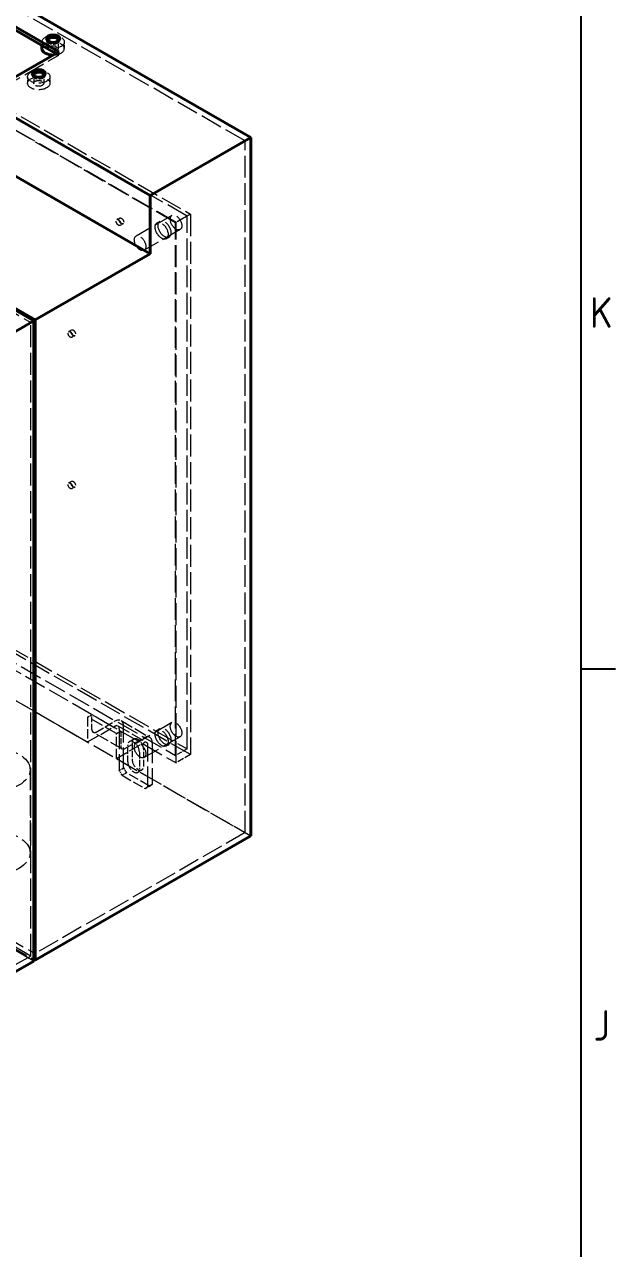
# Model space of a CAD drawing. Header units: millimetres. Extents: x 0 to 2378, y 0 to 1682.
# Drawn here: x 2228.5 to 2344.8, y 1287.7 to 1528.4 of the extents above; entities that cross this region are included whole.
import ezdxf

# ---------------------------------------------------------------- set-up
doc = ezdxf.new("R2010")
doc.units = ezdxf.units.MM
doc.header["$LTSCALE"] = 2
doc.linetypes.add('DASHED', pattern=[0.2067, 0.1654, -0.0413])
doc.layers.get('0').update_dxf_attribs({"color": 3, "lineweight": 25})
for name, color, linetype, lineweight in [('가려진 것(ISO)', 2, 'DASHED', 18), ('가시적인 것(ISO)', 3, 'Continuous', 40), ('경계(ISO)', 7, 'Continuous', 25)]:
    doc.layers.add(name, color=color, linetype=linetype, lineweight=lineweight)
doc.styles.add('문자 텍스트_M2B', font='isocp.shx')

# ---------------------------------------------------------------- blocks, each defined once
blk = doc.blocks.new('경계 Default Border')
at = {"layer": '경계(ISO)'}
blk.add_line((1169, 700.83), (1172.4, 700.83), dxfattribs=at)
at = {"layer": '경계(ISO)', "flags": 128}
blk.add_lwpolyline([(20, 20), (20, 821), (1169, 821), (1169, 20), (20, 20)], dxfattribs=at)
at = {"layer": '경계(ISO)', "color": 2, "char_height": 3, "attachment_point": 7, "style": '문자 텍스트_M2B'}
for s, insert in [('K', (1169.88, 734.36)), ('J', (1170.23, 664.26))]:
    blk.add_mtext(s, dxfattribs=dict(at, insert=insert))

msp = doc.modelspace()

# ---------------------------------------------------------------- linework, layer by layer
at = {"layer": '가려진 것(ISO)', "ltscale": 13.202866}
for p, q in [((2271.9172, 1505.4778), (2152.2747, 1574.3754)), ((2253.2496, 1494.7279), (2133.6071, 1563.6254)), ((2133.6071, 1552.1797), (2253.2496, 1483.2822)), ((2110.1312, 1538.6608), (2229.7736, 1469.7633)), ((2230.6221, 1470.2519), (2110.9797, 1539.1495)), ((2152.2747, 1438.3355), (2271.9172, 1369.438)), ((2229.7736, 1345.1691), (2110.1312, 1414.0666)), ((2110.9797, 1414.5553), (2230.6221, 1345.6578))]:
    msp.add_line(p, q, dxfattribs=at)
at = {"layer": '가려진 것(ISO)', "ltscale": 12.91355}
for p, q in [((2258.3407, 1489.4362), (2160.1943, 1545.955)), ((2163.0227, 1547.5838), (2261.1692, 1491.065)), ((2261.1692, 1384.7839), (2163.0227, 1441.3027))]:
    msp.add_line(p, q, dxfattribs=at)
at = {"layer": '가려진 것(ISO)', "ltscale": 13.252056}
for p, q in [((2260.5186, 1490.6875), (2163.6733, 1546.457)), ((2258.2559, 1489.3845), (2161.4105, 1545.154)), ((2161.4105, 1440.3772), (2258.2559, 1384.6076)), ((2163.6733, 1441.6802), (2260.5186, 1385.9107))]:
    msp.add_line(p, q, dxfattribs=at)
at = {"layer": '가려진 것(ISO)', "ltscale": 0.800926}
msp.add_line((2231.9577, 1524.9418), (2231.9577, 1524.2541), dxfattribs=at)
at = {"layer": '가려진 것(ISO)', "ltscale": 0.380839}
for p, q in [((2232.8577, 1525.5958), (2232.8577, 1525.2688)), ((2235.4577, 1525.5958), (2235.4577, 1525.2688)), ((2230.0293, 1518.7549), (2230.0293, 1518.4279)), ((2232.6293, 1518.7549), (2232.6293, 1518.4279))]:
    msp.add_line(p, q, dxfattribs=at)
at = {"layer": '가려진 것(ISO)', "ltscale": 1.904597}
for p, q in [((2233.1743, 1525.2688), (2233.1743, 1523.6337)), ((2235.1411, 1525.2688), (2235.1411, 1523.6337)), ((2230.3459, 1518.4279), (2230.3459, 1516.7928)), ((2232.3127, 1518.4279), (2232.3127, 1516.7928))]:
    msp.add_line(p, q, dxfattribs=at)
at = {"layer": '가려진 것(ISO)', "ltscale": 1.523657}
for p, q in [((2236.3577, 1524.9418), (2236.3577, 1523.6337)), ((2229.1293, 1518.1009), (2229.1293, 1516.7928)), ((2233.5293, 1518.1009), (2233.5293, 1516.7928))]:
    msp.add_line(p, q, dxfattribs=at)
at = {"layer": '가려진 것(ISO)', "ltscale": 12.901145}
for p, q in [((2223.9753, 1515.8206), (2235.2891, 1522.3357)), ((2253.2496, 1483.2822), (2230.6221, 1470.2519)), ((2184.3774, 1419.8463), (2240.9459, 1387.2706))]:
    msp.add_line(p, q, dxfattribs=at)
at = {"layer": '가려진 것(ISO)', "ltscale": 0.764731}
msp.add_line((2235.2891, 1522.3357), (2234.7212, 1522.6628), dxfattribs=at)
at = {"layer": '가려진 것(ISO)', "ltscale": 0.761779}
for p, q in [((2235.2891, 1522.9898), (2235.2891, 1522.3357)), ((2247.2691, 1490.2986), (2246.7035, 1489.9729)), ((2247.9163, 1489.1749), (2247.3506, 1488.8491)), ((2254.6141, 1489.3547), (2255.1797, 1489.6804)), ((2256.4106, 1486.235), (2256.9763, 1486.5607)), ((2237.7939, 1468.2855), (2237.2282, 1467.9597)), ((2238.4411, 1467.1617), (2237.8754, 1466.8359)), ((2237.7939, 1438.5268), (2237.2282, 1438.201)), ((2238.4411, 1437.403), (2237.8754, 1437.0772)), ((2254.6141, 1389.6139), (2255.1797, 1389.9397)), ((2256.4106, 1386.4942), (2256.9763, 1386.82))]:
    msp.add_line(p, q, dxfattribs=at)
at = {"layer": '가려진 것(ISO)', "ltscale": 12.772134}
msp.add_line((2271.9172, 1505.4778), (2253.2496, 1494.7279), dxfattribs=at)
at = {"layer": '가려진 것(ISO)', "ltscale": 12.984378}
msp.add_line((2271.9172, 1369.438), (2271.9172, 1505.4778), dxfattribs=at)
at = {"layer": '가려진 것(ISO)', "ltscale": 12.094824}
for p, q in [((2257.5423, 1490.8102), (2250.4712, 1486.7382)), ((2259.1392, 1488.0371), (2252.0681, 1483.9651)), ((2247.1684, 1389.8729), (2247.1684, 1381.6974)), ((2248.017, 1382.1861), (2248.017, 1390.3615)), ((2257.5423, 1391.0694), (2250.4712, 1386.9974)), ((2259.1392, 1388.2963), (2252.0681, 1384.2244)), ((2252.8253, 1378.4399), (2252.8253, 1386.6153)), ((2253.6738, 1387.104), (2253.6738, 1378.9285)), ((2229.6369, 1381.8142), (2229.6369, 1365.4633))]:
    msp.add_line(p, q, dxfattribs=at)
at = {"layer": '가려진 것(ISO)', "ltscale": 3.047415}
for p, q in [((2260.5186, 1490.6875), (2258.2559, 1489.3845)), ((2260.5186, 1385.9107), (2258.2559, 1384.6076))]:
    msp.add_line(p, q, dxfattribs=at)
at = {"layer": '가려진 것(ISO)', "ltscale": 3.809293}
for p, q in [((2261.1692, 1491.065), (2258.3407, 1489.4362)), ((2248.8655, 1383.3363), (2248.8655, 1386.6065)), ((2249.714, 1387.0951), (2249.714, 1383.825)), ((2251.1282, 1385.3035), (2251.1282, 1382.0333)), ((2251.9768, 1382.5219), (2251.9768, 1385.7921)), ((2261.1692, 1384.7839), (2258.3407, 1383.1551))]:
    msp.add_line(p, q, dxfattribs=at)
at = {"layer": '가려진 것(ISO)', "ltscale": 12.917272}
for p, q in [((2260.5186, 1385.9107), (2260.5186, 1490.6875)), ((2258.2559, 1384.6076), (2258.2559, 1489.3845))]:
    msp.add_line(p, q, dxfattribs=at)
at = {"layer": '가려진 것(ISO)', "ltscale": 13.102725}
for p, q in [((2261.1692, 1491.065), (2261.1692, 1384.7839)), ((2258.3407, 1383.1551), (2258.3407, 1489.4362))]:
    msp.add_line(p, q, dxfattribs=at)
at = {"layer": '가려진 것(ISO)', "ltscale": 0.002841}
msp.add_line((2253.2496, 1483.2822), (2253.2496, 1483.2847), dxfattribs=at)
at = {"layer": '가려진 것(ISO)', "ltscale": 10.643445}
for p, q in [((2223.5511, 1466.18), (2229.7736, 1469.7633)), ((2229.7736, 1345.1691), (2223.5511, 1341.5858))]:
    msp.add_line(p, q, dxfattribs=at)
at = {"layer": '가려진 것(ISO)', "ltscale": 13.16608}
msp.add_line((2229.7736, 1345.1691), (2229.7736, 1469.7633), dxfattribs=at)
at = {"layer": '가려진 것(ISO)', "ltscale": 12.907596}
msp.add_line((2164.0127, 1437.475), (2258.3407, 1383.1551), dxfattribs=at)
at = {"layer": '가려진 것(ISO)', "ltscale": 12.911224}
msp.add_line((2230.3393, 1344.1893), (2109.5655, 1413.7384), dxfattribs=at)
at = {"layer": '가려진 것(ISO)', "ltscale": 12.880987}
msp.add_line((2109.8483, 1413.9012), (2230.3393, 1344.5151), dxfattribs=at)
at = {"layer": '가려진 것(ISO)', "ltscale": 1.142718}
for p, q in [((2240.9459, 1392.1759), (2241.7944, 1392.6646)), ((2246.6028, 1388.9184), (2247.4513, 1389.407)), ((2250.047, 1387.8302), (2249.1984, 1387.3415)), ((2247.1684, 1381.6974), (2248.017, 1382.1861)), ((2251.6439, 1381.7869), (2250.7953, 1381.2983)), ((2248.5827, 1381.2063), (2247.7341, 1380.7176)), ((2252.2596, 1378.1116), (2253.1081, 1378.6002)), ((2253.6738, 1378.9285), (2252.8253, 1378.4399))]:
    msp.add_line(p, q, dxfattribs=at)
at = {"layer": '가려진 것(ISO)', "ltscale": 5.71399}
for p, q in [((2240.9459, 1392.1759), (2240.9459, 1387.2706)), ((2246.6028, 1384.0131), (2246.6028, 1388.9184))]:
    msp.add_line(p, q, dxfattribs=at)
at = {"layer": '가려진 것(ISO)', "ltscale": 7.618686}
for p, q in [((2246.6028, 1388.9184), (2240.9459, 1392.1759)), ((2241.7944, 1392.6646), (2247.4513, 1389.407)), ((2247.5176, 1391.4641), (2253.1745, 1388.2065)), ((2247.701, 1385.9126), (2242.0441, 1389.1701)), ((2246.9188, 1390.4242), (2252.5756, 1387.1666))]:
    msp.add_line(p, q, dxfattribs=at)
at = {"layer": '가려진 것(ISO)', "ltscale": 3.428354}
for p, q in [((2241.7944, 1389.7214), (2241.7944, 1392.6646)), ((2247.4513, 1389.407), (2247.4513, 1386.4638))]:
    msp.add_line(p, q, dxfattribs=at)
at = {"layer": '가려진 것(ISO)', "ltscale": 7.237747}
for p, q in [((2240.9459, 1387.2706), (2246.3199, 1390.3653)), ((2246.6028, 1384.0131), (2251.9768, 1387.1078))]:
    msp.add_line(p, q, dxfattribs=at)
at = {"layer": '가려진 것(ISO)', "ltscale": 4.952111}
for p, q in [((2242.643, 1389.229), (2246.3199, 1391.3464)), ((2248.2998, 1385.9714), (2251.9768, 1388.0888))]:
    msp.add_line(p, q, dxfattribs=at)
at = {"layer": '가려진 것(ISO)', "ltscale": 12.924183}
msp.add_line((2246.6028, 1384.0131), (2273.0486, 1368.784), dxfattribs=at)
at = {"layer": '가려진 것(ISO)', "ltscale": 1.077359}
for p, q in [((2248.017, 1382.1861), (2248.5827, 1381.2063)), ((2247.7341, 1380.7176), (2247.1684, 1381.6974)), ((2252.8253, 1378.4399), (2252.2596, 1378.1116)), ((2253.1081, 1378.6002), (2253.6738, 1378.9285))]:
    msp.add_line(p, q, dxfattribs=at)
at = {"layer": '가려진 것(ISO)', "ltscale": 6.094929}
for p, q in [((2247.7341, 1380.7176), (2252.2596, 1378.1116)), ((2253.1081, 1378.6002), (2248.5827, 1381.2063))]:
    msp.add_line(p, q, dxfattribs=at)
at = {"layer": '가려진 것(ISO)', "ltscale": 12.842504}
msp.add_line((2271.9172, 1369.438), (2230.6221, 1345.6578), dxfattribs=at)
at = {"layer": '가려진 것(ISO)', "ltscale": 11.145789}
for centre in [(2234.1577, 1524.9418), (2231.3293, 1518.1009), (2231.3293, 1516.7928)]:
    msp.add_ellipse(centre, major_axis=(-2.2, 0), ratio=0.5758617, dxfattribs=at)
at = {"layer": '가려진 것(ISO)', "ltscale": 12.478338}
msp.add_ellipse((2234.1577, 1523.6337), major_axis=(2.2, 0), ratio=0.5758617, start_param=4.73519175, end_param=9.42477796, dxfattribs=at)
at = {"layer": '가려진 것(ISO)', "ltscale": 4.434569}
for centre in [(2234.1577, 1525.2688), (2231.3293, 1518.4279)]:
    msp.add_ellipse(centre, major_axis=(1.3, 0), ratio=0.5758617, start_param=2.92140332, end_param=6.50337464, dxfattribs=at)
at = {"layer": '가려진 것(ISO)', "ltscale": 5.88435}
for centre in [(2234.1577, 1523.6337), (2231.3293, 1516.7928)]:
    msp.add_ellipse(centre, major_axis=(-0.9834, 0), ratio=0.5758617, dxfattribs=at)
at = {"layer": '가려진 것(ISO)', "ltscale": 2.255286}
for centre in [(2234.1577, 1525.2688), (2231.3293, 1518.4279)]:
    msp.add_ellipse(centre, major_axis=(0.9834, 0), ratio=0.5758617, start_param=3.50828257, end_param=5.91649539, dxfattribs=at)
at = {"layer": '가려진 것(ISO)', "ltscale": 3.879783}
for centre in [(2247.027, 1489.411), (2247.5927, 1489.7368), (2238.1175, 1467.7236), (2237.5518, 1467.3978), (2237.5518, 1437.6391), (2238.1175, 1437.9649)]:
    msp.add_ellipse(centre, major_axis=(0.3236, -0.5619), ratio=0.57809312, dxfattribs=at)
at = {"layer": '가려진 것(ISO)', "ltscale": 12.159042}
for centre in [(2258.3407, 1489.4236), (2251.2697, 1485.3517), (2258.3407, 1389.6829), (2251.2697, 1385.6109)]:
    msp.add_ellipse(centre, major_axis=(0.7985, -1.3865), ratio=0.57809312, dxfattribs=at)
at = {"layer": '가려진 것(ISO)', "ltscale": 13.678923}
for centre in [(2255.5123, 1487.7948), (2256.078, 1488.1206), (2255.5123, 1388.0541), (2256.078, 1388.3798)]:
    msp.add_ellipse(centre, major_axis=(0.8983, -1.5599), ratio=0.57809312, dxfattribs=at)
at = {"layer": '가려진 것(ISO)', "ltscale": 3.590168}
for centre in [(2246.3199, 1389.3843), (2251.9768, 1386.1267)]:
    msp.add_ellipse(centre, major_axis=(1.1977, 2.0798), ratio=0.57809312, start_param=5.49585344, end_param=7.06664976, dxfattribs=at)
at = {"layer": '가려진 것(ISO)', "ltscale": 1.795034}
for centre, major_axis in [((2242.643, 1390.21), (-0.5988, -1.0399)), ((2246.3199, 1389.3843), (0.5988, 1.0399)), ((2251.9768, 1386.1267), (0.5988, 1.0399)), ((2248.2998, 1386.9525), (-0.5988, -1.0399))]:
    msp.add_ellipse(centre, major_axis=major_axis, ratio=0.57809312, start_param=5.49585344, end_param=7.06664976, dxfattribs=at)
at = {"layer": '가려진 것(ISO)', "ltscale": 4.786925}
for centre, major_axis in [((2249.9969, 1385.955), (-0.7985, 1.3865)), ((2250.8454, 1386.4436), (-0.7985, 1.3865)), ((2249.9969, 1382.6848), (0.7985, -1.3865)), ((2250.8454, 1383.1734), (0.7985, -1.3865))]:
    msp.add_ellipse(centre, major_axis=major_axis, ratio=0.57809312, start_param=3.92892453, end_param=7.07051718, dxfattribs=at)
at = {"layer": '가려진 것(ISO)', "ltscale": 12.665669}
for centre in [(2222.1369, 1381.8142), (2222.1369, 1365.4633)]:
    msp.add_ellipse(centre, major_axis=(-7.5, 0), ratio=0.5758617, dxfattribs=at)
at = {"layer": '가시적인 것(ISO)'}
for p, q in [((2273.0486, 1506.1319), (2152.2747, 1575.6809)), ((2253.2496, 1494.7304), (2132.4757, 1564.2794)), ((2132.4757, 1552.8338), (2253.2496, 1483.2847)), ((2181.5489, 1553.9367), (2235.2891, 1522.9898)), ((2234.7212, 1522.6628), (2181.5489, 1553.2826)), ((2230.3393, 1470.0916), (2109.5655, 1539.6406)), ((2230.6221, 1470.2545), (2109.8483, 1539.8035)), ((2231.9577, 1524.2541), (2231.9577, 1523.6337)), ((2235.2891, 1522.9898), (2223.9753, 1516.4746)), ((2273.0486, 1506.1319), (2253.2496, 1494.7304)), ((2273.0486, 1368.784), (2273.0486, 1506.1319)), ((2253.2496, 1483.2847), (2253.2496, 1494.7304)), ((2253.2496, 1483.2847), (2230.6221, 1470.2545)), ((2223.5511, 1466.1825), (2230.3393, 1470.0916)), ((2230.3393, 1344.1893), (2230.3393, 1470.0916)), ((2230.6221, 1344.3522), (2230.6221, 1470.2545)), ((2273.0486, 1368.784), (2230.6221, 1344.3522)), ((2223.5511, 1340.2803), (2230.3393, 1344.1893)), ((2230.3393, 1344.5151), (2230.6221, 1344.3522))]:
    msp.add_line(p, q, dxfattribs=at)
for centre in [(2234.1577, 1525.5958), (2231.3293, 1518.7549)]:
    msp.add_ellipse(centre, major_axis=(-1.3, 0), ratio=0.5758617, dxfattribs=at)
for centre, major_axis, start_param, end_param in [((2234.1577, 1525.2688), (-1.3, 0), 3.36178199, 6.06299598), ((2234.1577, 1525.2688), (-0.9834, 0), 2.77490273, 6.64987523), ((2234.1577, 1523.6337), (-2.2, 0), 0, 1.59359909), ((2231.3293, 1518.4279), (-1.3, 0), 3.36178199, 6.06299598), ((2231.3293, 1518.4279), (-0.9834, 0), 2.77490273, 6.64987523)]:
    msp.add_ellipse(centre, major_axis=major_axis, ratio=0.5758617, start_param=start_param, end_param=end_param, dxfattribs=at)

# ---------------------------------------------------------------- block references
at = {"xscale": 2, "yscale": 2, "zscale": 2}
msp.add_blockref('경계 Default Border', (0, 0), dxfattribs=at)

doc.saveas('drawing.dxf')
